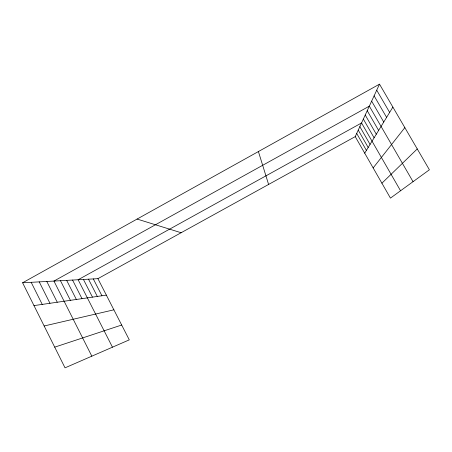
<?xml version="1.0" encoding="UTF-8"?>
<svg xmlns="http://www.w3.org/2000/svg" width="452" height="452" viewBox="0 0 452 452"><rect width="100%" height="100%" fill="white"/><g stroke="black" fill="none" stroke-linecap="round" stroke-linejoin="round"><path stroke-width="0.68" d="M355.232 136.623L379.51 84.162L429.4 169.782L390.449 198.117L355.232 136.623L97.915 278.669L22.6 282.782L65.031 367.838L129.283 339.864L97.915 278.669M364.707 153.166L392.884 107.113M373.154 167.918L404.845 127.633M381.906 183.201L417.258 148.94M22.6 282.782L379.51 84.162M54.709 347.147L121.678 325.028M44.155 325.988L113.881 309.818M33.979 305.597L106.35 295.133M137.109 219.062L181.128 232.735M376.719 90.197L389.641 112.418M374.103 95.847L386.601 117.379M371.646 101.152L383.748 122.04M413.038 181.681L369.34 106.141L53.935 281.071L91.829 356.17M367.227 110.7L378.618 130.425M365.233 115.017L376.301 134.21M363.346 119.096L374.109 137.792M400.557 190.767L361.555 122.967L78.139 279.748L112.463 347.187M359.854 126.639L370.064 144.408M358.238 130.136L368.188 147.471M356.701 133.459L366.402 150.386M93.315 278.924L101.937 295.772M88.502 279.183L97.316 296.439M83.445 279.46L92.462 297.139M72.557 280.054L82.004 298.653M66.676 280.376L76.354 299.467M60.478 280.715L70.399 300.331M46.799 281.46L57.251 302.23M39.228 281.873L49.969 303.281M31.177 282.314L42.228 304.399M258.408 151.556L268.601 184.45"/></g></svg>
